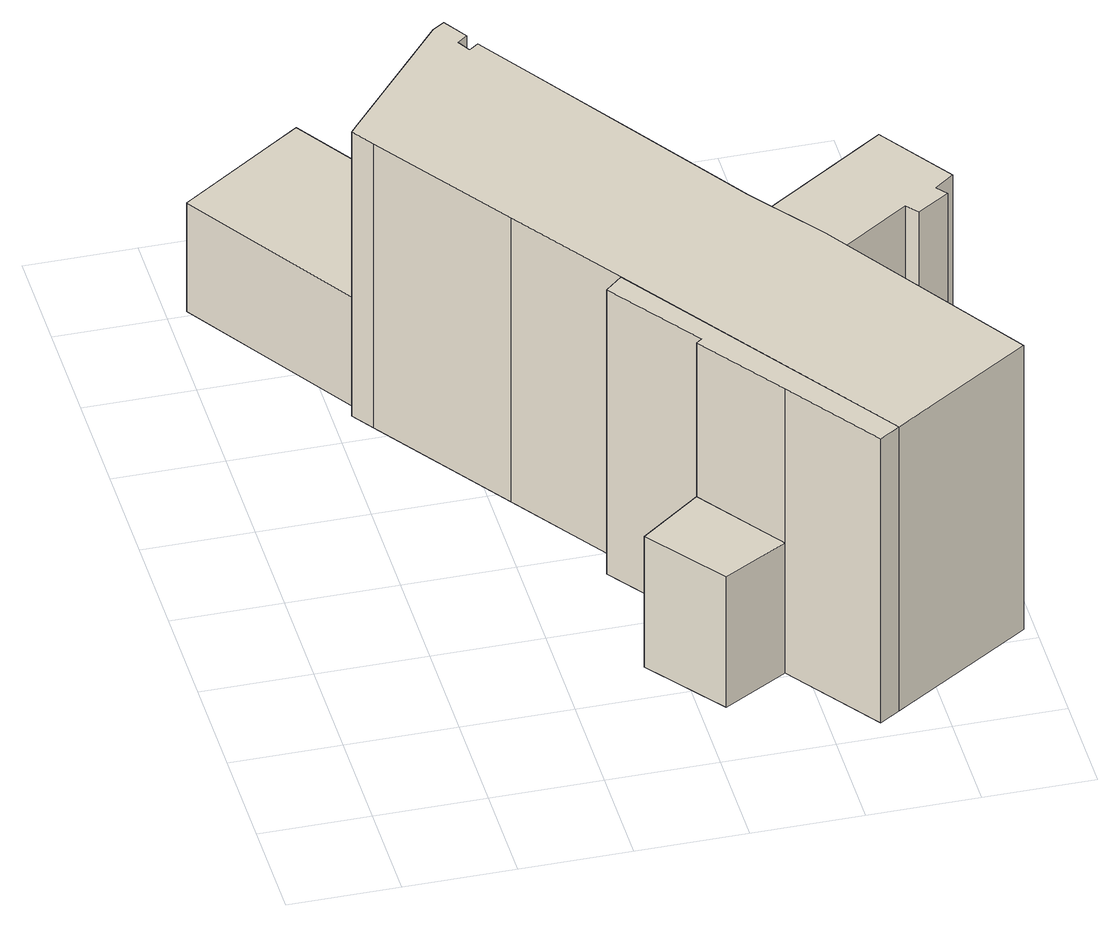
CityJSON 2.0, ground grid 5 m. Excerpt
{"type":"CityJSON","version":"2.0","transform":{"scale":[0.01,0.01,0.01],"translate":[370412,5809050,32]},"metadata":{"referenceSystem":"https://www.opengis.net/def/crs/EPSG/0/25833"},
"CityObjects":{
"building1":{"type":"Building","attributes":{"name":"Kastell","Gemeindeschluessel":"11000006","function":"31001_3030"},"address":[{"country":"Germany","locality":"Berlin","thoroughfareNumber":"36 (7)","thoroughfareName":"Königstraße"}],"children":["building1-1","building1-2","building1-3","building1-4","building1-5"]},
"building1-1":{"type":"BuildingPart","attributes":{"BezugspunktDach":"2200","measuredHeight":15.02,"storeysAboveGround":2},"parents":["building1"],"geometry":[{"type":"MultiSurface","lod":"1","boundaries":[[[0,1,2,3,4,5,6,7,8,9,10,11,12,13,14,15]],[[16,17,18,19,20,21,22,23,24,25,26,27,28,29,30,31]],[[16,31,15,14]],[[32,33,14,13]],[[34,32,17,13,12]],[[19,18,12,11]],[[20,19,11,10]],[[21,20,10,9]],[[22,21,9,8]],[[23,22,8,7]],[[24,23,7,6]],[[35,36,6,5]],[[25,24,37,38,39]],[[26,25,5,4]],[[27,26,4,3]],[[29,28,2,1]],[[30,29,1,0]],[[31,30,0,15]],[[17,16,33,32]],[[18,17,32,34]],[[39,38,37,36,35]],[[27,3,2,28]]]}]},
"building1-2":{"type":"BuildingPart","attributes":{"BezugspunktDach":"2200","measuredHeight":15.02,"storeysAboveGround":2},"parents":["building1"],"geometry":[{"type":"MultiSurface","lod":"1","boundaries":[[[40,41,42,43,3,2,44]],[[28,27,45,46,47,48,49]],[[28,49,44,2]],[[45,27,3,43]],[[46,45,43,42]],[[47,50,51,42,41]],[[48,47,41,40]],[[49,48,40,44]],[[28,2,3,27]],[[46,51,50,47]]]}]},
"building1-3":{"type":"BuildingPart","attributes":{"BezugspunktDach":"2200","measuredHeight":5.74,"storeysAboveGround":2},"parents":["building1"],"geometry":[{"type":"MultiSurface","lod":"1","boundaries":[[[33,32,34,52,53,54,55,56]],[[57,58,59,60,18,17,16,61]],[[57,61,56,55]],[[58,57,55,54]],[[59,58,54,53]],[[60,59,53,52]],[[18,60,52,34]],[[61,16,33,56]],[[17,62,18,34,32]],[[16,17,32,33]]]}]},
"building1-4":{"type":"BuildingPart","attributes":{"BezugspunktDach":"2200","measuredHeight":6.88,"storeysAboveGround":2},"parents":["building1"],"geometry":[{"type":"Solid","lod":"1","boundaries":[[[[63,51,50,64]],[[47,46,65,66]],[[47,66,64,50]],[[65,46,51,63]],[[66,65,63,64]],[[46,47,50,51]]]]}]},
"building1-5":{"type":"BuildingPart","attributes":{"BezugspunktDach":"2200","measuredHeight":7.84,"storeysAboveGround":2},"parents":["building1"],"geometry":[{"type":"MultiSurface","lod":"1","boundaries":[[[35,67,68,69,70,71,72,36]],[[73,74,75,76,77,78,38,37]],[[73,37,36,72]],[[74,73,72,71]],[[75,74,71,70]],[[76,75,70,69]],[[77,76,69,68]],[[78,77,68,67]],[[38,78,67,35]],[[79,37,38,35,36]]]}]}
},
"vertices":[
[654,2567,1595],[1087,1937,1595],[1433,1433,1595],[2310,157,1595],[2951,567,1595],[2335,1517,1595],[2087,1845,1595],[1716,2407,1595],[1243,3124,1595],[1199,3092,1595],[1165,3151,1595],[1211,3188,1595],[1140,3299,1595],[1086,3264,1595],[617,2709,1595],[584,2669,1595],[617,2709,93],[1086,3264,93],[1140,3299,93],[1211,3188,93],[1165,3151,93],[1199,3092,93],[1243,3124,93],[1716,2407,93],[2087,1845,93],[2335,1517,93],[2951,567,93],[2310,157,93],[1433,1433,93],[1087,1937,93],[654,2567,93],[584,2669,93],[1086,3264,668],[617,2709,668],[1140,3299,668],[2335,1517,1452],[2087,1845,1452],[2087,1845,667],[2335,1517,667],[2335,1517,779],
[1657,941,1595],[1630,920,1595],[1911,524,1595],[2215,96,1595],[1353,1363,1595],[2215,96,93],[1911,524,93],[1630,920,93],[1657,941,93],[1353,1363,93],[1630,920,782],[1911,524,782],
[1054,3433,668],[1002,3388,668],[659,3915,668],[559,3848,668],[90,3530,668],[559,3848,93],[659,3915,93],[1002,3388,93],[1054,3433,93],[90,3530,93],[1089,3266,93],
[1615,357,782],[1350,708,782],[1615,357,93],[1350,708,93],
[2749,1791,1452],[2797,1739,1452],[2943,1831,1452],[2904,1880,1452],[2994,1947,1452],[2762,2292,1452],[2762,2292,667],[2994,1947,667],[2904,1880,667],[2943,1831,667],[2797,1739,667],[2749,1791,667],[2087,1845,902]
]}
